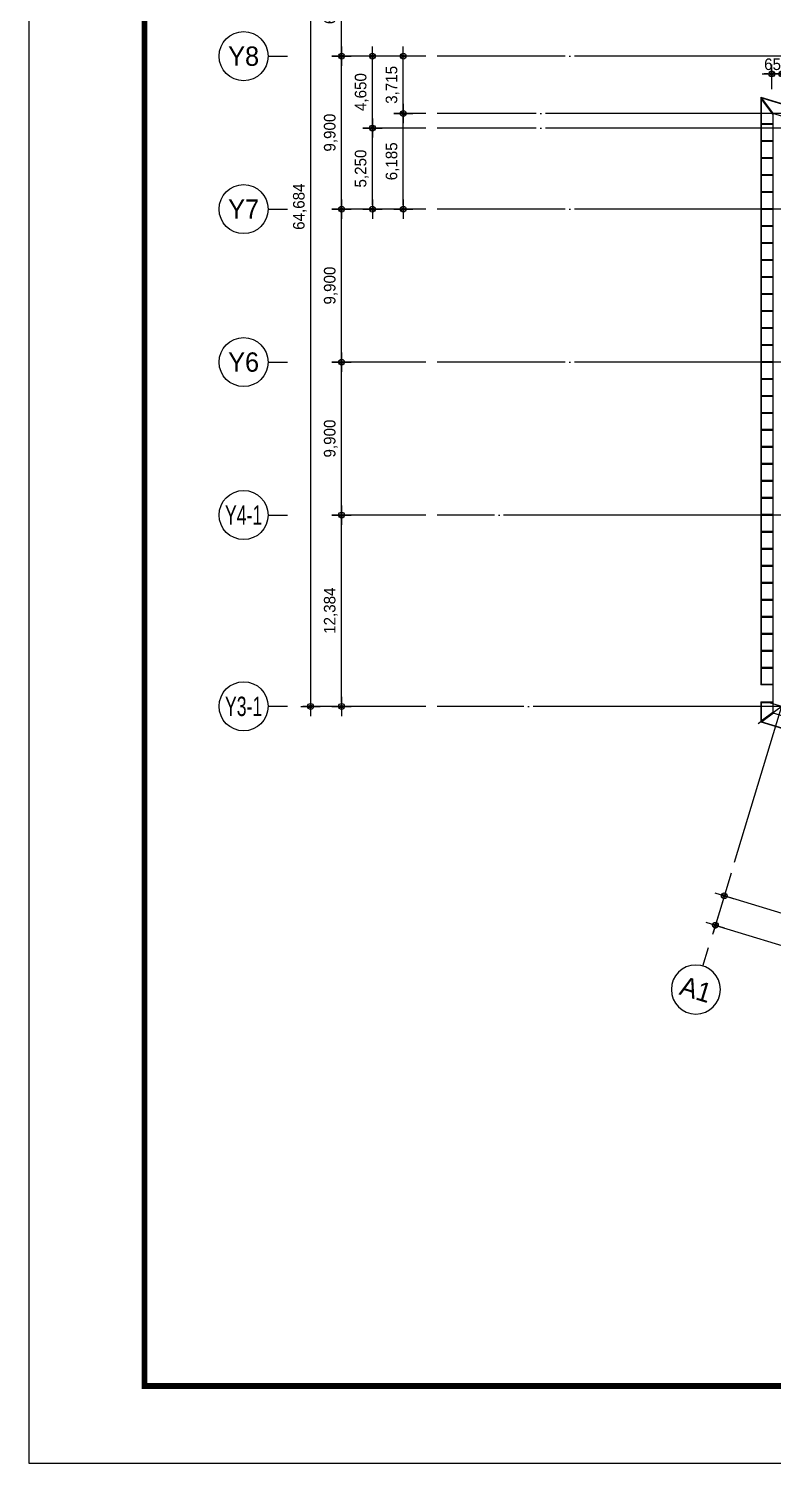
# Model space of a CAD drawing. Header units: metres. Extents: x 630750 to 860239, y 578133 to 726633.
# Drawn here: x 630750 to 678954, y 578133 to 670988 of the extents above; entities that cross this region are included whole.
import ezdxf
from ezdxf.enums import TextEntityAlignment as Align

# ---------------------------------------------------------------- set-up
doc = ezdxf.new("R2010")
doc.units = ezdxf.units.M
doc.header["$LTSCALE"] = 300
doc.linetypes.add('CEN', pattern=[62, 60, -1, 0, -1])
doc.layers.get('Defpoints').update_dxf_attribs({"color": 8})
for name, color, linetype in [('001dmp-FORM', 7, 'Continuous'), ('A-CEN-1', 1, 'Continuous'), ('A-DIM', 7, 'Continuous'), ('A-GRID-DIMS', 14, 'Continuous'), ('A-WIN-GLASS', 4, 'Continuous'), ('DIM', 7, 'Continuous'), ('외장그레이팅', 4, 'Continuous'), ('프레임', 5, 'Continuous')]:
    doc.layers.add(name, color=color, linetype=linetype)
doc.styles.add('TEXT(돋음)', font='')
doc.styles.add('돋움', font='')
doc.styles.get('TEXT(돋음)').set_extended_font_data('Dotum')
doc.styles.get('돋움').set_extended_font_data('Dotum')
doc.dimstyles.new('DIM250', dxfattribs={"dimscale": 250, "dimtxt": 3, "dimasz": 1, "dimexe": 2, "dimexo": 3, "dimgap": 1, "dimtad": 1, "dimdec": 0, "dimzin": 0, "dimdsep": 46, "dimlunit": 6, "dimtxsty": 'TEXT(돋음)', "dimblk": 'Z_DOT', "dimcen": 2.5, "dimdle": 2, "dimclrd": 256, "dimclre": 256, "dimclrt": 3, "dimadec": 0, "dimazin": 0, "dimtfac": 1, "dimtdec": 0, "dimtix": 1, "dimtmove": 2, "dimatfit": 3, "dimldrblk": 'Z_DOT', "dimfxl": 1, "dimtolj": 1, "dimtzin": 0, "dimarcsym": 0})

# ---------------------------------------------------------------- blocks, each defined once
blk = doc.blocks.new('Z_DOT')
at = {"layer": 'DIM', "color": 7}
for p, q in [((-2.5, 0), (2.5, 0)), ((0, -2.5), (0, 2.5))]:
    blk.add_line(p, q, dxfattribs=at)
for radius in [0.75, 0.375]:
    blk.add_circle((0, 0), radius, dxfattribs=at)
blk = doc.blocks.new('*D86')
at = {"layer": 'A-DIM', "lineweight": -2, "transparency": 16777216}
for p, q in [((678604, 668056), (678354, 668056)), ((678854, 667069), (678854, 668556)), ((678854, 668056), (679504, 668056)), ((679504, 667069), (679504, 668556)), ((679754, 668056), (680004, 668056))]:
    blk.add_line(p, q, dxfattribs=at)
at = {"layer": 'Defpoints', "color": 0, "transparency": 16777216}
for p in [(679504, 668056), (678854, 666319), (679504, 666319)]:
    blk.add_point(p, dxfattribs=at)
at = {"layer": 'A-DIM', "lineweight": -2, "transparency": 16777216, "xscale": 250, "yscale": 250, "zscale": 250}
blk.add_blockref('Z_DOT', (678854, 668056), dxfattribs=at)
at = {"layer": 'A-DIM', "lineweight": -2, "transparency": 16777216, "xscale": 250, "yscale": 250, "zscale": 250, "rotation": 180}
blk.add_blockref('Z_DOT', (679504, 668056), dxfattribs=at)
at = {"layer": 'A-DIM', "color": 3, "transparency": 16777216, "insert": (679179, 668682), "char_height": 750, "attachment_point": 5, "style": 'TEXT(돋음)'}
blk.add_mtext('\\A1;650', dxfattribs=at)
blk = doc.blocks.new('*U32')
blk.add_line((0, 5), (0, 0))
blk.add_circle((0, 11.35), 6.35)
at = {"color": 3, "style": '돋움'}
blk.add_attdef('NO', text='', height=5, dxfattribs=at).set_placement((0, 11.35), align=Align.MIDDLE_CENTER)
blk = doc.blocks.new('*D49')
at = {"layer": 'A-DIM', "lineweight": -2, "transparency": 16777216}
for p, q in [((676229, 616332), (675060, 612478)), ((675444, 612884), (730165, 596280)), ((731428, 599582), (730259, 595729))]:
    blk.add_line(p, q, dxfattribs=at)
at = {"layer": 'Defpoints', "color": 0, "transparency": 16777216}
for p in [(676447, 617049), (731646, 600300), (730404, 596207)]:
    blk.add_point(p, dxfattribs=at)
at = {"layer": 'A-DIM', "lineweight": -2, "transparency": 16777216, "xscale": 250, "yscale": 250, "zscale": 250}
for p, rotation in [((675205, 612957), 163.1200000135865), ((730404, 596207), 343.1200000135865)]:
    blk.add_blockref('Z_DOT', p, dxfattribs=dict(at, rotation=rotation))
at = {"layer": 'A-DIM', "color": 3, "transparency": 16777216, "insert": (703007, 605250), "char_height": 750, "attachment_point": 5, "rotation": 343.12, "style": 'TEXT(돋음)'}
blk.add_mtext('\\A1;57,684', dxfattribs=at)
blk = doc.blocks.new('*D53')
at = {"layer": 'A-DIM', "lineweight": -2, "transparency": 16777216}
for p, q in [((676229, 616332), (675637, 614381)), ((676021, 614787), (687394, 611336)), ((688080, 612736), (687488, 610785))]:
    blk.add_line(p, q, dxfattribs=at)
at = {"layer": 'Defpoints', "color": 0, "transparency": 16777216}
for p in [(676447, 617049), (688298, 613453), (687633, 611263)]:
    blk.add_point(p, dxfattribs=at)
at = {"layer": 'A-DIM', "lineweight": -2, "transparency": 16777216, "xscale": 250, "yscale": 250, "zscale": 250}
for p, rotation in [((675782, 614859), 163.12), ((687633, 611263), 343.12)]:
    blk.add_blockref('Z_DOT', p, dxfattribs=dict(at, rotation=rotation))
at = {"layer": 'A-DIM', "color": 3, "transparency": 16777216, "insert": (681910, 613729), "char_height": 750, "attachment_point": 5, "rotation": 343.12, "style": 'TEXT(돋음)'}
blk.add_mtext('\\A1;12,384', dxfattribs=at)
blk = doc.blocks.new('*D57')
at = {"layer": 'A-DIM', "lineweight": -2, "transparency": 16777216}
for p, q in [((656453, 664560), (652503, 664560)), ((653003, 659560), (653003, 664310)), ((656453, 659310), (652503, 659310))]:
    blk.add_line(p, q, dxfattribs=at)
at = {"layer": 'Defpoints', "color": 0, "transparency": 16777216}
for p in [(653003, 664560), (657203, 664560), (657203, 659310)]:
    blk.add_point(p, dxfattribs=at)
at = {"layer": 'A-DIM', "lineweight": -2, "transparency": 16777216, "xscale": 250, "yscale": 250, "zscale": 250}
for p, rotation in [((653003, 664560), 90), ((653003, 659310), 270)]:
    blk.add_blockref('Z_DOT', p, dxfattribs=dict(at, rotation=rotation))
at = {"layer": 'A-DIM', "color": 3, "transparency": 16777216, "insert": (652305, 661935), "char_height": 750, "attachment_point": 5, "rotation": 90, "style": 'TEXT(돋음)'}
blk.add_mtext('\\A1;5,250', dxfattribs=at)
blk = doc.blocks.new('*D58')
at = {"layer": 'A-DIM', "lineweight": -2, "transparency": 16777216}
for p, q in [((656453, 669210), (652503, 669210)), ((653003, 664810), (653003, 668960)), ((656453, 664560), (652503, 664560))]:
    blk.add_line(p, q, dxfattribs=at)
at = {"layer": 'Defpoints', "color": 0, "transparency": 16777216}
for p in [(653003, 669210), (657203, 669210), (657203, 664560)]:
    blk.add_point(p, dxfattribs=at)
at = {"layer": 'A-DIM', "lineweight": -2, "transparency": 16777216, "xscale": 250, "yscale": 250, "zscale": 250}
for p, rotation in [((653003, 669210), 90), ((653003, 664560), 270)]:
    blk.add_blockref('Z_DOT', p, dxfattribs=dict(at, rotation=rotation))
at = {"layer": 'A-DIM', "color": 3, "transparency": 16777216, "insert": (652305, 666885), "char_height": 750, "attachment_point": 5, "rotation": 90, "style": 'TEXT(돋음)'}
blk.add_mtext('\\A1;4,650', dxfattribs=at)
blk = doc.blocks.new('*D59')
at = {"layer": 'A-DIM', "lineweight": -2, "transparency": 16777216}
for p, q in [((656453, 665495), (654503, 665495)), ((655003, 659560), (655003, 665245)), ((656453, 659310), (654503, 659310))]:
    blk.add_line(p, q, dxfattribs=at)
at = {"layer": 'Defpoints', "color": 0, "transparency": 16777216}
for p in [(655003, 665495), (657203, 665495), (657203, 659310)]:
    blk.add_point(p, dxfattribs=at)
at = {"layer": 'A-DIM', "lineweight": -2, "transparency": 16777216, "xscale": 250, "yscale": 250, "zscale": 250}
for p, rotation in [((655003, 665495), 90), ((655003, 659310), 270)]:
    blk.add_blockref('Z_DOT', p, dxfattribs=dict(at, rotation=rotation))
at = {"layer": 'A-DIM', "color": 3, "transparency": 16777216, "insert": (654305, 662403), "char_height": 750, "attachment_point": 5, "rotation": 90, "style": 'TEXT(돋음)'}
blk.add_mtext('\\A1;6,185', dxfattribs=at)
blk = doc.blocks.new('*D60')
at = {"layer": 'A-DIM', "lineweight": -2, "transparency": 16777216}
for p, q in [((656453, 669210), (654503, 669210)), ((655003, 665745), (655003, 668960)), ((656453, 665495), (654503, 665495))]:
    blk.add_line(p, q, dxfattribs=at)
at = {"layer": 'Defpoints', "color": 0, "transparency": 16777216}
for p in [(655003, 669210), (657203, 669210), (657203, 665495)]:
    blk.add_point(p, dxfattribs=at)
at = {"layer": 'A-DIM', "lineweight": -2, "transparency": 16777216, "xscale": 250, "yscale": 250, "zscale": 250}
for p, rotation in [((655003, 669210), 90), ((655003, 665495), 270)]:
    blk.add_blockref('Z_DOT', p, dxfattribs=dict(at, rotation=rotation))
at = {"layer": 'A-DIM', "color": 3, "transparency": 16777216, "insert": (654305, 667353), "char_height": 750, "attachment_point": 5, "rotation": 90, "style": 'TEXT(돋음)'}
blk.add_mtext('\\A1;3,715', dxfattribs=at)
blk = doc.blocks.new('*D61')
at = {"layer": 'A-DIM', "lineweight": -2, "transparency": 16777216}
for p, q in [((656453, 639510), (650503, 639510)), ((651003, 627376), (651003, 639260)), ((656453, 627126), (650503, 627126))]:
    blk.add_line(p, q, dxfattribs=at)
at = {"layer": 'Defpoints', "color": 0, "transparency": 16777216}
for p in [(651003, 639510), (657203, 639510), (657203, 627126)]:
    blk.add_point(p, dxfattribs=at)
at = {"layer": 'A-DIM', "lineweight": -2, "transparency": 16777216, "xscale": 250, "yscale": 250, "zscale": 250}
for p, rotation in [((651003, 639510), 90), ((651003, 627126), 270)]:
    blk.add_blockref('Z_DOT', p, dxfattribs=dict(at, rotation=rotation))
at = {"layer": 'A-DIM', "color": 3, "transparency": 16777216, "insert": (650305, 633318), "char_height": 750, "attachment_point": 5, "rotation": 90, "style": 'TEXT(돋음)'}
blk.add_mtext('\\A1;12,384', dxfattribs=at)
blk = doc.blocks.new('*D62')
at = {"layer": 'A-DIM', "lineweight": -2, "transparency": 16777216}
for p, q in [((656453, 649410), (650503, 649410)), ((651003, 639760), (651003, 649160)), ((656453, 639510), (650503, 639510))]:
    blk.add_line(p, q, dxfattribs=at)
at = {"layer": 'Defpoints', "color": 0, "transparency": 16777216}
for p in [(651003, 649410), (657203, 649410), (657203, 639510)]:
    blk.add_point(p, dxfattribs=at)
at = {"layer": 'A-DIM', "lineweight": -2, "transparency": 16777216, "xscale": 250, "yscale": 250, "zscale": 250}
for p, rotation in [((651003, 649410), 90), ((651003, 639510), 270)]:
    blk.add_blockref('Z_DOT', p, dxfattribs=dict(at, rotation=rotation))
at = {"layer": 'A-DIM', "color": 3, "transparency": 16777216, "insert": (650305, 644460), "char_height": 750, "attachment_point": 5, "rotation": 90, "style": 'TEXT(돋음)'}
blk.add_mtext('\\A1;9,900', dxfattribs=at)
blk = doc.blocks.new('*D63')
at = {"layer": 'A-DIM', "lineweight": -2, "transparency": 16777216}
for p, q in [((656453, 659310), (650503, 659310)), ((651003, 649660), (651003, 659060)), ((656453, 649410), (650503, 649410))]:
    blk.add_line(p, q, dxfattribs=at)
at = {"layer": 'Defpoints', "color": 0, "transparency": 16777216}
for p in [(651003, 659310), (657203, 659310), (657203, 649410)]:
    blk.add_point(p, dxfattribs=at)
at = {"layer": 'A-DIM', "lineweight": -2, "transparency": 16777216, "xscale": 250, "yscale": 250, "zscale": 250}
for p, rotation in [((651003, 659310), 90), ((651003, 649410), 270)]:
    blk.add_blockref('Z_DOT', p, dxfattribs=dict(at, rotation=rotation))
at = {"layer": 'A-DIM', "color": 3, "transparency": 16777216, "insert": (650305, 654360), "char_height": 750, "attachment_point": 5, "rotation": 90, "style": 'TEXT(돋음)'}
blk.add_mtext('\\A1;9,900', dxfattribs=at)
blk = doc.blocks.new('*D64')
at = {"layer": 'A-DIM', "lineweight": -2, "transparency": 16777216}
for p, q in [((656453, 669210), (650503, 669210)), ((651003, 659560), (651003, 668960)), ((656453, 659310), (650503, 659310))]:
    blk.add_line(p, q, dxfattribs=at)
at = {"layer": 'Defpoints', "color": 0, "transparency": 16777216}
for p in [(651003, 669210), (657203, 669210), (657203, 659310)]:
    blk.add_point(p, dxfattribs=at)
at = {"layer": 'A-DIM', "lineweight": -2, "transparency": 16777216, "xscale": 250, "yscale": 250, "zscale": 250}
for p, rotation in [((651003, 669210), 90), ((651003, 659310), 270)]:
    blk.add_blockref('Z_DOT', p, dxfattribs=dict(at, rotation=rotation))
at = {"layer": 'A-DIM', "color": 3, "transparency": 16777216, "insert": (650305, 664260), "char_height": 750, "attachment_point": 5, "rotation": 90, "style": 'TEXT(돋음)'}
blk.add_mtext('\\A1;9,900', dxfattribs=at)
blk = doc.blocks.new('*D65')
at = {"layer": 'A-DIM', "lineweight": -2, "transparency": 16777216}
for p, q in [((656453, 675810), (650503, 675810)), ((651003, 669460), (651003, 675560)), ((656453, 669210), (650503, 669210))]:
    blk.add_line(p, q, dxfattribs=at)
at = {"layer": 'Defpoints', "color": 0, "transparency": 16777216}
for p in [(651003, 675810), (657203, 675810), (657203, 669210)]:
    blk.add_point(p, dxfattribs=at)
at = {"layer": 'A-DIM', "lineweight": -2, "transparency": 16777216, "xscale": 250, "yscale": 250, "zscale": 250}
for p, rotation in [((651003, 675810), 90), ((651003, 669210), 270)]:
    blk.add_blockref('Z_DOT', p, dxfattribs=dict(at, rotation=rotation))
at = {"layer": 'A-DIM', "color": 3, "transparency": 16777216, "insert": (650305, 672510), "char_height": 750, "attachment_point": 5, "rotation": 90, "style": 'TEXT(돋음)'}
blk.add_mtext('\\A1;6,600', dxfattribs=at)
blk = doc.blocks.new('*D68')
at = {"layer": 'A-DIM', "lineweight": -2, "transparency": 16777216}
for p, q in [((656453, 691810), (648503, 691810)), ((649003, 691560), (649003, 627376)), ((656453, 627126), (648503, 627126))]:
    blk.add_line(p, q, dxfattribs=at)
at = {"layer": 'Defpoints', "color": 0, "transparency": 16777216}
for p in [(657203, 691810), (649003, 627126), (657203, 627126)]:
    blk.add_point(p, dxfattribs=at)
at = {"layer": 'A-DIM', "lineweight": -2, "transparency": 16777216, "xscale": 250, "yscale": 250, "zscale": 250}
for p, rotation in [((649003, 691810), 90), ((649003, 627126), 270)]:
    blk.add_blockref('Z_DOT', p, dxfattribs=dict(at, rotation=rotation))
at = {"layer": 'A-DIM', "color": 3, "transparency": 16777216, "insert": (648305, 659468), "char_height": 750, "attachment_point": 5, "rotation": 90, "style": 'TEXT(돋음)'}
blk.add_mtext('\\A1;64,684', dxfattribs=at)
blk = doc.blocks.new('주열마킹')
blk.add_line((0, 5), (0, 0))
blk.add_circle((0, 11.35), 6.35)
at = {"color": 3, "style": '돋움'}
blk.add_attdef('NO', text='', height=5, dxfattribs=at).set_placement((0, 11.35), align=Align.MIDDLE_CENTER)
blk = doc.blocks.new('xref-sheet(건축)')
at = {"layer": '001dmp-FORM', "color": 30}
blk.add_lwpolyline([(8410, 5940), (0, 5940), (0, 0), (8410, 0)], close=True, dxfattribs=at)
at = {"layer": '001dmp-FORM', "const_width": 15}
blk.add_lwpolyline([(300, 200), (300, 5740), (8210, 5740), (8210, 200)], close=True, dxfattribs=at)

msp = doc.modelspace()

# ---------------------------------------------------------------- linework, layer by layer
at = {"layer": 'A-CEN-1', "linetype": 'CEN'}
for p, q in [((795684.4, 669210.2, 0), (657202.6, 669210.2, 0)), ((682204.4, 665495.2, 0), (657202.6, 665495.2, 0)), ((682204.4, 664560.2, 0), (657202.6, 664560.2, 0)), ((795684.4, 659310.2, 0), (657202.6, 659310.2, 0)), ((795684.4, 649410.2, 0), (657202.6, 649410.2, 0)), ((697725.2, 640638, 0), (677983.6, 625998, 0)), ((698097.7, 639510.2, 0), (657202.6, 639510.2, 0)), ((676446.8, 617049.5, 0), (680054.2, 628937.6, 0)), ((681397.7, 627125.8, 0), (657202.6, 627125.8, 0)), ((678675.5, 627377.3, 0), (736463.3, 609842.1, 0))]:
    msp.add_line(p, q, dxfattribs=at)
at = {"layer": 'A-WIN-GLASS'}
for p, q in [((696778.4, 660078.9, 0), (678930.4, 665494.7, 0)), ((678930.4, 665494.7, 0), (678930.4, 626700.1, 0)), ((678930.4, 626700.1, 0), (697929.1, 620935.1, 0))]:
    msp.add_line(p, q, dxfattribs=at)
at = {"layer": '외장그레이팅'}
for p, q in [((678135.7, 666525.9, 0), (680406.5, 665836.8, 0)), ((678144.4, 666554.6, 0), (678144.4, 628510.5, 0)), ((678144.4, 666554.6, 0), (680415.2, 665865.5, 0)), ((678174.4, 666554.6, 0), (678174.4, 628510.5, 0)), ((678894.4, 628540.5, 0), (678144.4, 628540.5, 0)), ((678894.4, 628510.5, 0), (678144.4, 628510.5, 0)), ((678894.4, 628540.5, 0), (678894.4, 628510.5, 0)), ((678144.4, 627410.5, 0), (678144.4, 626117.2, 0)), ((678144.4, 627410.5, 0), (678894.4, 627410.5, 0)), ((678144.4, 627380.5, 0), (678894.4, 627380.5, 0)), ((678174.4, 627410.5, 0), (678174.4, 626117.2, 0)), ((678894.4, 627410.5, 0), (678894.4, 627380.5, 0)), ((678144.4, 626117.2, 0), (736312.7, 608466.5, 0)), ((678153.1, 626145.9, 0), (736321.4, 608495.2, 0))]:
    msp.add_line(p, q, dxfattribs=at)
at = {"layer": '프레임'}
for p, q in [((678930.4, 665452.7, 0), (678174.4, 666472.2, 0)), ((678970.5, 665482.5, 0), (678214.5, 666501.9, 0)), ((678954.4, 664835.2, 0), (678174.4, 664835.2, 0)), ((678954.4, 664835.2, 0), (678174.4, 664835.2, 0)), ((678954.4, 664785.2, 0), (678174.4, 664785.2, 0)), ((678954.4, 664785.2, 0), (678174.4, 664785.2, 0)), ((678954.4, 663735.2, 0), (678174.4, 663735.2, 0)), ((678954.4, 663685.2, 0), (678174.4, 663685.2, 0)), ((678954.4, 662635.2, 0), (678174.4, 662635.2, 0)), ((678954.4, 662585.2, 0), (678174.4, 662585.2, 0)), ((678954.4, 661535.2, 0), (678174.4, 661535.2, 0)), ((678954.4, 661485.2, 0), (678174.4, 661485.2, 0)), ((678954.4, 660435.2, 0), (678174.4, 660435.2, 0)), ((678954.4, 660385.2, 0), (678174.4, 660385.2, 0)), ((678954.4, 659335.2, 0), (678174.4, 659335.2, 0)), ((678954.4, 659285.2, 0), (678174.4, 659285.2, 0)), ((678954.4, 658235.2, 0), (678174.4, 658235.2, 0)), ((678954.4, 658185.2, 0), (678174.4, 658185.2, 0)), ((678954.4, 657135.2, 0), (678174.4, 657135.2, 0)), ((678954.4, 657085.2, 0), (678174.4, 657085.2, 0)), ((678954.4, 656035.2, 0), (678174.4, 656035.2, 0)), ((678954.4, 655985.2, 0), (678174.4, 655985.2, 0)), ((678954.4, 654935.2, 0), (678174.4, 654935.2, 0)), ((678954.4, 654885.2, 0), (678174.4, 654885.2, 0)), ((678954.4, 653835.2, 0), (678174.4, 653835.2, 0)), ((678954.4, 653785.2, 0), (678174.4, 653785.2, 0)), ((678954.4, 652735.2, 0), (678174.4, 652735.2, 0)), ((678954.4, 652685.2, 0), (678174.4, 652685.2, 0)), ((678954.4, 651635.2, 0), (678174.4, 651635.2, 0)), ((678954.4, 651585.2, 0), (678174.4, 651585.2, 0)), ((678954.4, 650535.2, 0), (678174.4, 650535.2, 0)), ((678954.4, 650485.2, 0), (678174.4, 650485.2, 0)), ((678954.4, 649435.2, 0), (678174.4, 649435.2, 0)), ((678954.4, 649385.2, 0), (678174.4, 649385.2, 0)), ((678954.4, 648335.2, 0), (678174.4, 648335.2, 0)), ((678954.4, 648285.2, 0), (678174.4, 648285.2, 0)), ((678954.4, 647235.2, 0), (678174.4, 647235.2, 0)), ((678954.4, 647185.2, 0), (678174.4, 647185.2, 0)), ((678954.4, 646135.2, 0), (678174.4, 646135.2, 0)), ((678954.4, 646085.2, 0), (678174.4, 646085.2, 0)), ((678954.4, 645035.2, 0), (678174.4, 645035.2, 0)), ((678954.4, 644985.2, 0), (678174.4, 644985.2, 0)), ((678954.4, 643935.2, 0), (678174.4, 643935.2, 0)), ((678954.4, 643885.2, 0), (678174.4, 643885.2, 0)), ((678954.4, 642835.2, 0), (678174.4, 642835.2, 0)), ((678954.4, 642785.2, 0), (678174.4, 642785.2, 0)), ((678954.4, 641735.2, 0), (678174.4, 641735.2, 0)), ((678954.4, 641685.2, 0), (678174.4, 641685.2, 0)), ((678954.4, 640635.2, 0), (678174.4, 640635.2, 0)), ((678954.4, 640585.2, 0), (678174.4, 640585.2, 0)), ((678954.4, 639535.2, 0), (678174.4, 639535.2, 0)), ((678954.4, 639485.2, 0), (678174.4, 639485.2, 0)), ((678954.4, 638435.2, 0), (678174.4, 638435.2, 0)), ((678954.4, 638385.2, 0), (678174.4, 638385.2, 0)), ((678954.4, 637335.2, 0), (678174.4, 637335.2, 0)), ((678954.4, 637285.2, 0), (678174.4, 637285.2, 0)), ((678954.4, 636235.2, 0), (678174.4, 636235.2, 0)), ((678954.4, 636185.2, 0), (678174.4, 636185.2, 0)), ((678954.4, 635135.2, 0), (678174.4, 635135.2, 0)), ((678954.4, 635085.2, 0), (678174.4, 635085.2, 0)), ((678954.4, 634035.2, 0), (678174.4, 634035.2, 0)), ((678954.4, 633985.2, 0), (678174.4, 633985.2, 0)), ((678954.4, 632935.2, 0), (678174.4, 632935.2, 0)), ((678954.4, 632885.2, 0), (678174.4, 632885.2, 0)), ((678954.4, 631835.2, 0), (678174.4, 631835.2, 0)), ((678954.4, 631785.2, 0), (678174.4, 631785.2, 0)), ((678954.4, 630735.2, 0), (678174.4, 630735.2, 0)), ((678954.4, 630685.2, 0), (678174.4, 630685.2, 0)), ((678954.4, 629635.2, 0), (678174.4, 629635.2, 0)), ((678954.4, 629585.2, 0), (678174.4, 629585.2, 0)), ((678927.4, 626729, 0), (678174.4, 626170.6, 0)), ((678957.2, 626688.9, 0), (678204.2, 626130.4, 0)), ((678957.2, 626688.9, 0), (678204.2, 626130.4, 0)), ((678927.4, 626729, 0), (678244.4, 626222.5, 0))]:
    msp.add_line(p, q, dxfattribs=at)

# ---------------------------------------------------------------- block references
at = {"xscale": 24.9999912600033, "yscale": 24.99999123637099, "zscale": 24.99999123690949}
msp.add_blockref('xref-sheet(건축)', (630750, 578132.8), dxfattribs=at)
at = {"layer": 'A-GRID-DIMS'}
ref = msp.add_blockref('주열마킹', (647502.6, 669210.5, 0), dxfattribs=dict(at, xscale=250, yscale=250, zscale=250, rotation=90))
ref.add_attrib('NO', 'Y8', dxfattribs={"layer": '0', "color": 3, "height": 1250, "style": '돋움'}).set_placement((644665.1, 669210.5, 0), align=Align.MIDDLE_CENTER)
ref = msp.add_blockref('주열마킹', (647502.6, 659310.5, 0), dxfattribs=dict(at, xscale=250, yscale=250, zscale=250, rotation=90))
ref.add_attrib('NO', 'Y7', dxfattribs={"layer": '0', "color": 3, "height": 1250, "style": '돋움'}).set_placement((644665.1, 659310.5, 0), align=Align.MIDDLE_CENTER)
ref = msp.add_blockref('주열마킹', (647502.6, 649410.5, 0), dxfattribs=dict(at, xscale=250, yscale=250, zscale=250, rotation=90))
ref.add_attrib('NO', 'Y6', dxfattribs={"layer": '0', "color": 3, "height": 1250, "style": '돋움'}).set_placement((644665.1, 649410.5, 0), align=Align.MIDDLE_CENTER)
ref = msp.add_blockref('주열마킹', (647502.6, 639510.5, 0), dxfattribs=dict(at, xscale=250, yscale=250, zscale=250, rotation=90))
ref.add_attrib('NO', 'Y4-1', dxfattribs={"layer": '0', "color": 3, "height": 1250, "style": '돋움', "width": 0.7}).set_placement((644665.1, 639510.5, 0), align=Align.MIDDLE_CENTER)
ref = msp.add_blockref('주열마킹', (647502.6, 627128.4, 0), dxfattribs=dict(at, xscale=250, yscale=250, zscale=250, rotation=90))
ref.add_attrib('NO', 'Y3-1', dxfattribs={"layer": '0', "color": 3, "height": 1250, "style": '돋움', "width": 0.7}).set_placement((644665.1, 627128.4, 0), align=Align.MIDDLE_CENTER)
ref = msp.add_blockref('*U32', (674765.2, 611512.8, 0), dxfattribs=dict(at, xscale=-250.0000000000548, yscale=250, zscale=250, rotation=163.1091878485269))
ref.add_attrib('NO', 'A1', dxfattribs={"layer": '0', "color": 3, "height": 1250, "rotation": 343.109188, "style": '돋움'}).set_placement((673941.3, 608799.3, 0), align=Align.MIDDLE_CENTER)

# ---------------------------------------------------------------- dimensions: what is measured, and where the dimension line sits
at = {"layer": 'A-DIM'}
for base, p1, p2, picture, middle in [((649002.6, 627125.8, 0), (657202.6, 691810.2, 0), (657202.6, 627125.8, 0), '*D68', (648304.8, 659468, 0)), ((651002.6, 675810.2, 0), (657202.6, 669210.2, 0), (657202.6, 675810.2, 0), '*D65', (650304.8, 672510.2, 0)), ((651002.6, 669210.2, 0), (657202.6, 659310.2, 0), (657202.6, 669210.2, 0), '*D64', (650304.8, 664260.2, 0)), ((653002.6, 669210.2, 0), (657202.6, 664560.2, 0), (657202.6, 669210.2, 0), '*D58', (652304.8, 666885.2, 0)), ((655002.6, 669210.2, 0), (657202.6, 665495.2, 0), (657202.6, 669210.2, 0), '*D60', (654304.8, 667352.7, 0)), ((655002.6, 665495.2, 0), (657202.6, 659310.2, 0), (657202.6, 665495.2, 0), '*D59', (654304.8, 662402.7, 0)), ((653002.6, 664560.2, 0), (657202.6, 659310.2, 0), (657202.6, 664560.2, 0), '*D57', (652304.8, 661935.2, 0)), ((651002.6, 659310.2, 0), (657202.6, 649410.2, 0), (657202.6, 659310.2, 0), '*D63', (650304.8, 654360.2, 0)), ((651002.6, 649410.2, 0), (657202.6, 639510.2, 0), (657202.6, 649410.2, 0), '*D62', (650304.8, 644460.2, 0)), ((651002.6, 639510.2, 0), (657202.6, 627125.8, 0), (657202.6, 639510.2, 0), '*D61', (650304.8, 633318, 0))]:
    dim = msp.add_linear_dim(base=base, p1=p1, p2=p2, angle=90, dimstyle='DIM250', dxfattribs=at)
    dim.commit()
    dim.dimension.update_dxf_attribs({"geometry": picture, "text_midpoint": middle})
dim = msp.add_linear_dim(base=(679504.4, 668056.5, 0), p1=(678854.4, 666319.3, 0), p2=(679504.4, 666319.3, 0), dimstyle='DIM250', dxfattribs=at)
dim.commit()
dim.dimension.update_dxf_attribs({"geometry": '*D86', "text_midpoint": (679179.4, 668682, 0)})
for p2, distance, picture, middle in [((731645.9, 600299.8, 0), -4277, '*D49', (703007.1, 605249.6, 0)), ((688297.7, 613453.4, 0), -2288.7, '*D53', (681910.3, 613729.1, 0))]:
    dim = msp.add_aligned_dim(p1=(676446.8, 617049.5, 0), p2=p2, distance=distance, dimstyle='DIM250', override={"dimfxl": 2}, dxfattribs=at)
    dim.commit()
    dim.dimension.update_dxf_attribs({"geometry": picture, "text_midpoint": middle})

doc.saveas('drawing.dxf')
